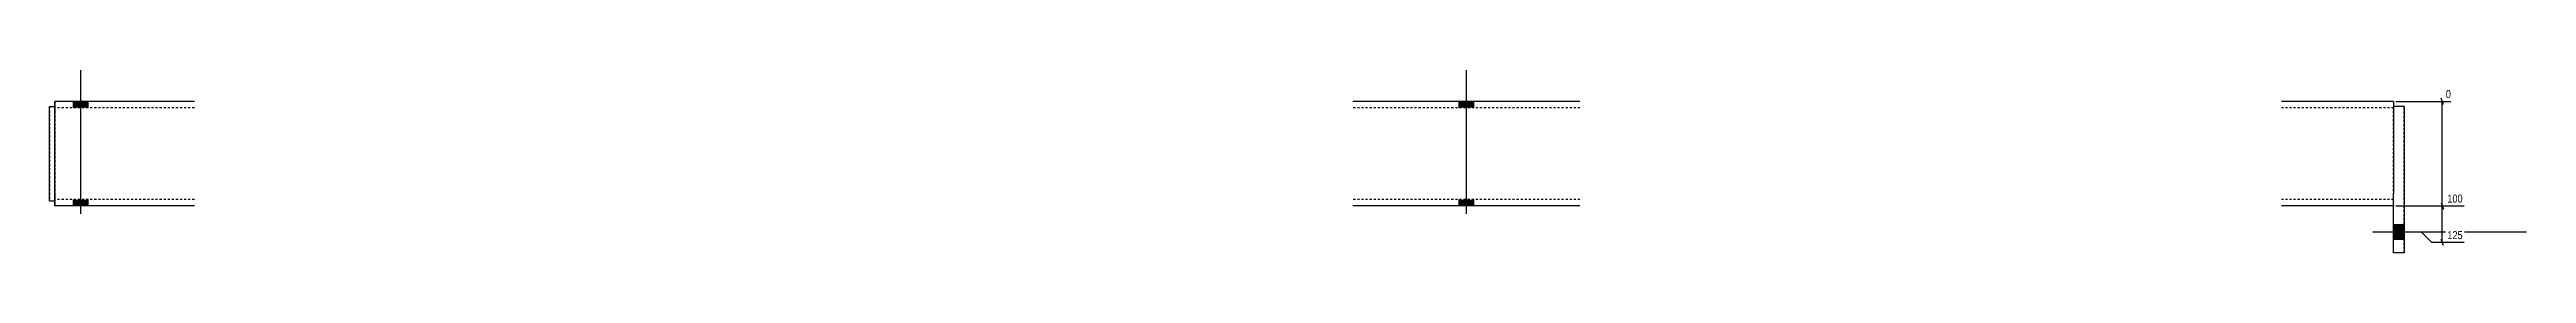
# Model space of a CAD drawing. Header units: millimetres. Extents: x 5 to 23236, y 2 to 815.
# Drawn here: x 8040 to 10417, y 5 to 180 of the extents above; entities that cross this region are included whole.
import ezdxf

# ---------------------------------------------------------------- set-up
doc = ezdxf.new("R2010")
doc.units = ezdxf.units.MM
doc.linetypes.add('DXK_LINE_DOT2', pattern=[3.9198, 1.9599, -1.9599])
doc.layers.add('MÅLSÆTNING', color=7, linetype='Continuous')
doc.layers.add('STÅL', color=7, linetype='Continuous')
doc.styles.add('Arial Narrow', font='ARIALN.TTF', dxfattribs={"height": 0.2})

msp = doc.modelspace()

# ---------------------------------------------------------------- hatches: boundary and pattern name
at = {"layer": 'STÅL', "linetype": 'Continuous'}
for points in [[(8062.8, 143.8), (8076.8, 143.8), (8076.8, 149.8), (8062.8, 149.8)], [(8062.8, 143.8), (8076.8, 143.8), (8076.8, 149.8), (8062.8, 149.8)], [(9406.8, 149.8), (9392.8, 149.8), (9392.8, 143.8), (9406.8, 143.8)], [(9406.8, 149.8), (9392.8, 149.8), (9392.8, 143.8), (9406.8, 143.8)], [(8062.8, 49.8), (8076.8, 49.8), (8076.8, 55.8), (8062.8, 55.8)], [(8062.8, 49.8), (8076.8, 49.8), (8076.8, 55.8), (8062.8, 55.8)], [(9406.8, 55.8), (9392.8, 55.8), (9392.8, 49.8), (9406.8, 49.8)], [(9406.8, 55.8), (9392.8, 55.8), (9392.8, 49.8), (9406.8, 49.8)], [(10299.8, 17.8), (10299.8, 31.8), (10289.8, 31.8), (10289.8, 17.8)], [(10299.8, 17.8), (10299.8, 31.8), (10289.8, 31.8), (10289.8, 17.8)]]:
    msp.add_hatch(color=96, dxfattribs=at).paths.add_polyline_path(points)

# ---------------------------------------------------------------- linework, layer by layer
at = {"layer": 'MÅLSÆTNING', "color": 7, "linetype": 'Continuous'}
for p, q in [((10291.8, 149.8), (10344.8, 149.8)), ((10337.7, 146.8), (10335.3, 152.8)), ((10336.5, 49.8), (10336.5, 149.8)), ((10291.8, 49.8), (10357.5, 49.8)), ((10291.8, 49.8), (10357.5, 49.8)), ((10335.3, 52.8), (10337.7, 46.8)), ((10335.3, 52.8), (10337.7, 46.8)), ((10336.5, 14.8), (10336.5, 49.8)), ((10316.5, 24.8), (10291.8, 24.8)), ((10326.5, 14.8), (10316.5, 24.8)), ((10357.5, 14.8), (10326.5, 14.8)), ((10337.7, 11.8), (10335.3, 17.8))]:
    msp.add_line(p, q, dxfattribs=at)
at = {"layer": 'STÅL', "color": 96, "linetype": 'Continuous'}
for p, q in [((8069.8, 42.3), (8069.8, 179.8)), ((8069.8, 42.3), (8069.8, 179.8)), ((9399.8, 42.3), (9399.8, 179.8)), ((9399.8, 42.3), (9399.8, 179.8)), ((8062.8, 143.8), (8062.8, 149.8)), ((8062.8, 143.8), (8062.8, 149.8)), ((8076.8, 143.8), (8076.8, 149.8)), ((8076.8, 143.8), (8076.8, 149.8)), ((9392.8, 143.8), (9392.8, 149.8)), ((9392.8, 143.8), (9392.8, 149.8)), ((9406.8, 143.8), (9406.8, 149.8)), ((9406.8, 143.8), (9406.8, 149.8)), ((8062.8, 49.8), (8062.8, 55.8)), ((8062.8, 49.8), (8062.8, 55.8)), ((8076.8, 49.8), (8076.8, 55.8)), ((8076.8, 49.8), (8076.8, 55.8)), ((9392.8, 49.8), (9392.8, 55.8)), ((9392.8, 49.8), (9392.8, 55.8)), ((9406.8, 49.8), (9406.8, 55.8)), ((9406.8, 49.8), (9406.8, 55.8)), ((10417.3, 24.8), (10269.8, 24.8)), ((10417.3, 24.8), (10269.8, 24.8)), ((10299.8, 31.8), (10289.8, 31.8)), ((10299.8, 31.8), (10289.8, 31.8)), ((10299.8, 17.8), (10289.8, 17.8)), ((10299.8, 17.8), (10289.8, 17.8))]:
    msp.add_line(p, q, dxfattribs=at)
at = {"layer": 'STÅL', "color": 2, "linetype": 'Continuous'}
for p, q in [((8039.8, 54.8), (8039.8, 144.8)), ((8039.8, 144.8), (8044.8, 144.8)), ((8178.8, 149.8), (8044.8, 149.8)), ((8044.8, 148.9), (8044.8, 149.8)), ((8044.8, 146.3), (8044.8, 148.9)), ((8044.8, 142.4), (8044.8, 146.3)), ((9508.8, 149.8), (9290.8, 149.8)), ((10289.8, 149.8), (10182.3, 149.8)), ((10289.8, 149.8), (10289.8, 148.9)), ((10289.8, 148.9), (10289.8, 146.3)), ((10289.8, 146.3), (10289.8, 142.4)), ((10299.8, 144.8), (10289.8, 144.8)), ((10299.8, 144.8), (10299.8, 4.8)), ((8044.8, 137.8), (8044.8, 142.4)), ((8044.8, 61.8), (8044.8, 137.8)), ((10289.8, 142.4), (10289.8, 137.8)), ((10289.8, 137.8), (10289.8, 61.8)), ((8039.8, 54.8), (8044.8, 54.8)), ((8044.8, 57.2), (8044.8, 61.8)), ((8044.8, 53.3), (8044.8, 57.2)), ((8044.8, 50.7), (8044.8, 53.3)), ((8044.8, 49.8), (8044.8, 50.7)), ((8178.8, 49.8), (8044.8, 49.8)), ((9508.8, 49.8), (9290.8, 49.8)), ((10289.8, 49.8), (10182.3, 49.8)), ((10289.8, 52.3), (10289.8, 61.8)), ((10289.8, 4.8), (10289.8, 52.3)), ((10299.8, 4.8), (10289.8, 4.8))]:
    msp.add_line(p, q, dxfattribs=at)
at = {"layer": 'STÅL', "color": 7, "linetype": 'DXK_LINE_DOT2'}
for p, q in [((8039.8, 144.8), (8039.8, 144.8)), ((8039.8, 144.8), (8039.8, 54.8)), ((8044.8, 149.8), (8044.8, 149.8)), ((8044.8, 149.8), (8044.8, 148.9)), ((8044.8, 148.9), (8044.8, 146.3)), ((8044.8, 146.3), (8044.8, 142.4)), ((8044.8, 144.8), (8044.8, 54.8)), ((8044.8, 144.8), (8044.8, 144.8)), ((8044.8, 54.8), (8044.8, 144.8)), ((8044.8, 143.8), (8044.8, 143.8)), ((8178.8, 143.8), (8044.8, 143.8)), ((8044.8, 143.3), (8044.8, 143.8)), ((8044.8, 143.8), (8044.8, 143.3)), ((8044.8, 142.4), (8044.8, 143.3)), ((8044.8, 143.3), (8044.8, 142)), ((9508.8, 143.8), (9290.8, 143.8)), ((10289.8, 143.8), (10182.3, 143.8)), ((10289.8, 149.8), (10289.8, 144.8)), ((10289.8, 52.3), (10289.8, 144.8)), ((10299.8, 4.8), (10299.8, 144.8)), ((8044.8, 140.1), (8044.8, 142.4)), ((8044.8, 142.4), (8044.8, 137.8)), ((8044.8, 142), (8044.8, 140.1)), ((8044.8, 140.1), (8044.8, 61.8)), ((8044.8, 140.1), (8044.8, 61.8)), ((8044.8, 61.8), (8044.8, 137.8)), ((8039.8, 54.8), (8039.8, 54.8)), ((8044.8, 61.8), (8044.8, 59.5)), ((8044.8, 59.5), (8044.8, 61.8)), ((8044.8, 61.8), (8044.8, 56.3)), ((8044.8, 59.5), (8044.8, 57.6)), ((8044.8, 57.6), (8044.8, 59.5)), ((8044.8, 57.6), (8044.8, 56.3)), ((8044.8, 57.2), (8044.8, 57.6)), ((8044.8, 56.3), (8044.8, 57.2)), ((8044.8, 56.3), (8044.8, 55.8)), ((8044.8, 55.8), (8044.8, 56.3)), ((8044.8, 56.3), (8044.8, 53.3)), ((8044.8, 55.8), (8044.8, 55.8)), ((8178.8, 55.8), (8044.8, 55.8)), ((8044.8, 54.8), (8044.8, 54.8)), ((8044.8, 53.3), (8044.8, 50.7)), ((8044.8, 50.7), (8044.8, 49.8)), ((8044.8, 49.8), (8044.8, 49.8)), ((9508.8, 55.8), (9290.8, 55.8)), ((10289.8, 55.8), (10182.3, 55.8)), ((10289.8, 50.7), (10289.8, 52.3)), ((10289.8, 50.7), (10289.8, 49.8))]:
    msp.add_line(p, q, dxfattribs=at)

# ---------------------------------------------------------------- next in the draw order: wipeouts: each hides what was drawn before it
at = {"color": 0, "linetype": 'Continuous'}
for points in [[(10346.4, 151.4), (10346.4, 162.6), (10338.3, 162.6), (10338.3, 151.4)], [(10357.6, 51.4), (10357.6, 62.6), (10339.8, 62.6), (10339.8, 51.4)], [(10357.6, 16.4), (10357.6, 27.6), (10339.8, 27.6), (10339.8, 16.4)]]:
    msp.add_wipeout(points, dxfattribs=at).dxf.layer = 'MÅLSÆTNING'

# ---------------------------------------------------------------- next in the draw order: texts
at = {"layer": 'MÅLSÆTNING', "color": 3, "linetype": 'Continuous', "style": 'Arial Narrow'}
for s, p in [('0', (10339.9, 153)), ('100', (10341.4, 53)), ('125', (10341.4, 18))]:
    msp.add_text(s, height=7.64, dxfattribs=at).set_placement(p)

doc.saveas('drawing.dxf')
